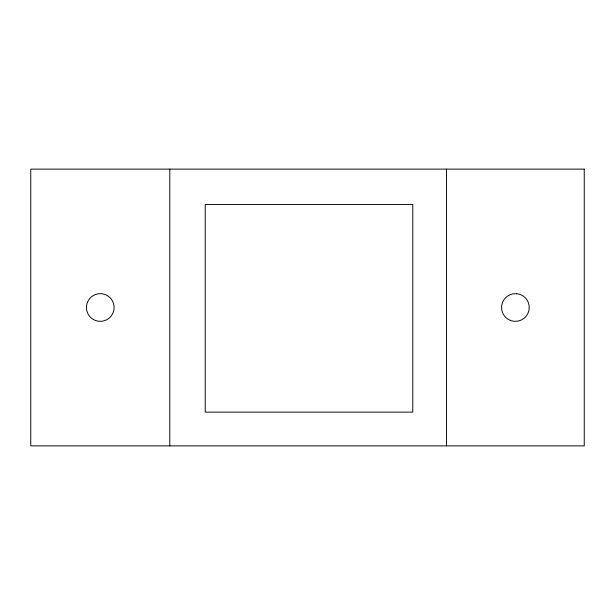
<?xml version="1.0" encoding="UTF-8"?>
<svg xmlns="http://www.w3.org/2000/svg" width="615" height="615" viewBox="0 0 615 615"><rect width="100%" height="100%" fill="white"/><g stroke="black" fill="none" stroke-linecap="round" stroke-linejoin="round"><path stroke-width="0.92" d="M446.544 169.125L446.544 445.875M169.794 169.125L169.794 445.875M516.654 293.716L513.048 293.862A13.838 13.838 0 0 0 501.617 306.239L501.755 309.852A13.838 13.838 0 0 0 514.132 321.284L517.745 321.138A13.838 13.838 0 0 0 529.177 308.761L529.031 305.148A13.838 13.838 0 0 0 516.654 293.716M584.25 169.125L30.75 169.125L30.75 445.875L584.25 445.875L584.25 169.125M412.788 204.557L205.225 204.557L205.225 412.119L412.788 412.119L412.788 204.557M93.349 319.485A13.838 13.838 0 0 0 114.106 307.5A13.838 13.838 0 0 0 93.349 295.515A13.838 13.838 0 0 0 93.349 319.485"/></g></svg>
